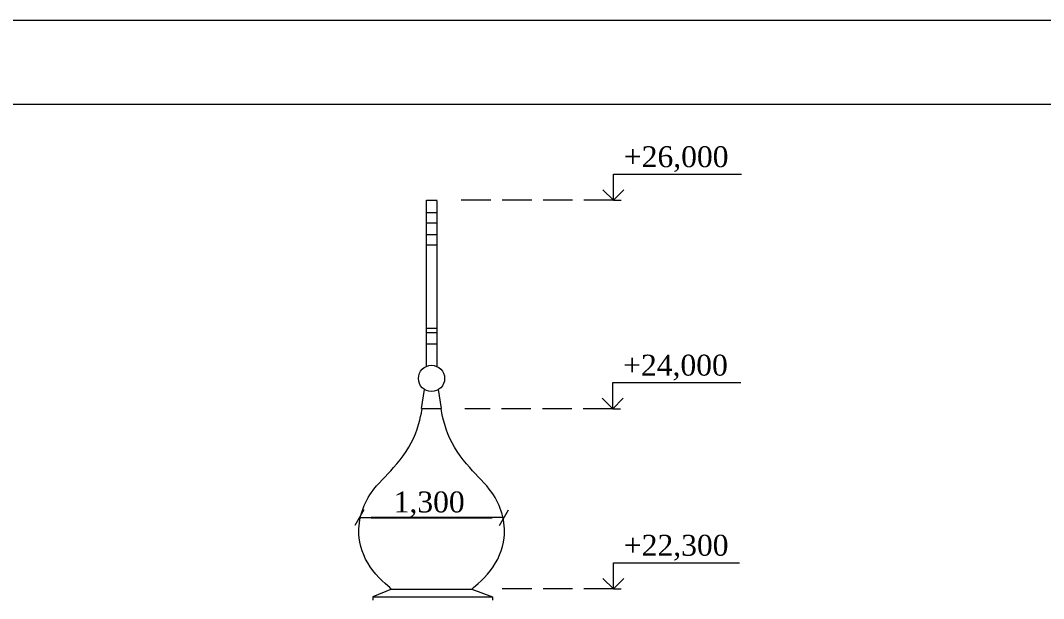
# Model space of a CAD drawing. Header units: millimetres. Extents: x 2399 to 111977, y 1313 to 59551.
# Drawn here: x 69308 to 79098, y 54022 to 59551 of the extents above; entities that cross this region are included whole.
import ezdxf

# ---------------------------------------------------------------- set-up
doc = ezdxf.new("R2010")
doc.units = ezdxf.units.MM
doc.linetypes.add('Невидимая', pattern=[391.222223, 282.222223, -109])
doc.layers.add('dim', color=7, linetype='Continuous')
doc.layers.add('dim Level', color=7, linetype='Continuous', lineweight=13)
doc.layers.add('main line', color=7, linetype='Continuous', lineweight=13)
doc.styles.add('СГЕНЕРИР_СТИЛЬ_1', font='georgia.ttf')
doc.dimstyles.new('СГЕНЕРИР_СТИЛЬ__6', dxfattribs={"dimtxt": 200, "dimasz": 114, "dimexe": 0.18, "dimexo": 0.0625, "dimgap": 0.09, "dimtad": 1, "dimtih": 1, "dimtoh": 1, "dimdec": 3, "dimlfac": 0.001, "dimzin": 0, "dimdsep": 46, "dimtxsty": 'СГЕНЕРИР_СТИЛЬ_1', "dimblk": 'ARROWHEAD_2', "dimblk1": 'ARROWHEAD_2', "dimblk2": 'ARROWHEAD_2', "dimcen": 0.09, "dimse1": 1, "dimse2": 1, "dimclrd": 7, "dimclre": 7, "dimclrt": 7, "dimadec": 0, "dimazin": 0, "dimtfac": 1, "dimtdec": 4, "dimtmove": 0, "dimatfit": 3, "dimfxl": 1, "dimtolj": 1, "dimtzin": 0, "dimarcsym": 0})

# ---------------------------------------------------------------- blocks, each defined once
blk = doc.blocks.new('ARROWHEAD_2')
at = {"color": 0, "linetype": 'Continuous', "lineweight": 0}
for p, q in [((0, 0), (-1, 0)), ((-0.378, -0.655), (0.378, 0.655))]:
    blk.add_line(p, q, dxfattribs=at)
blk = doc.blocks.new('*D418')
at = {"layer": 'Defpoints', "color": 0, "linetype": 'Continuous', "transparency": 16777216}
for p in [(73936.5, 54796.9), (72549.8, 54603.4), (73936.5, 54603.4)]:
    blk.add_point(p, dxfattribs=at)
at = {"layer": 'dim', "color": 7, "linetype": 'Continuous', "lineweight": -2, "transparency": 16777216}
blk.add_line((72663.8, 54796.9), (73822.5, 54796.9), dxfattribs=at)
at = {"layer": 'dim', "color": 7, "linetype": 'Continuous', "lineweight": -2, "transparency": 16777216, "xscale": 114, "yscale": 114, "zscale": 114, "rotation": 180}
blk.add_blockref('ARROWHEAD_2', (72549.8, 54796.9), dxfattribs=at)
at = {"layer": 'dim', "color": 7, "linetype": 'Continuous', "lineweight": -2, "transparency": 16777216, "xscale": 114, "yscale": 114, "zscale": 114}
blk.add_blockref('ARROWHEAD_2', (73936.5, 54796.9), dxfattribs=at)
at = {"layer": 'dim', "color": 7, "linetype": 'Continuous', "lineweight": 13, "transparency": 16777216, "insert": (73219.4, 54922.4), "char_height": 200, "attachment_point": 5, "style": 'СГЕНЕРИР_СТИЛЬ_1'}
blk.add_mtext('\\A1;1,300', dxfattribs=at)

msp = doc.modelspace()

# ---------------------------------------------------------------- linework, layer by layer
at = {"layer": 'dim Level', "color": 7, "linetype": 'Continuous', "lineweight": 13}
for p, q in [((74982.8317, 57830.7724), (74982.8317, 58080.7724)), ((74982.8317, 58080.7724), (76209.6198, 58080.7724)), ((74982.8317, 57830.7724), (74882.8317, 57930.7724)), ((75082.8317, 57930.7724), (74982.8317, 57830.7724)), ((74982.8317, 57830.7724), (74907.8317, 57830.7724)), ((74982.8317, 57830.7724), (75057.8317, 57830.7724)), ((74976.061, 55837.1842), (74976.061, 56087.1842)), ((74976.061, 56087.1842), (76202.849, 56087.1842)), ((74976.061, 55837.1842), (74876.061, 55937.1842)), ((75076.061, 55937.1842), (74976.061, 55837.1842)), ((74976.061, 55837.1842), (74901.061, 55837.1842)), ((74976.061, 55837.1842), (75051.061, 55837.1842)), ((74982.8317, 54114.6125), (74982.8317, 54364.6125)), ((74982.8317, 54364.6125), (76190.2258, 54364.6125)), ((74982.8317, 54114.6125), (74882.8317, 54214.6125)), ((75082.8317, 54214.6125), (74982.8317, 54114.6125)), ((74982.8317, 54114.6125), (74907.8317, 54114.6125)), ((74982.8317, 54114.6125), (75057.8317, 54114.6125))]:
    msp.add_line(p, q, dxfattribs=at)
at = {"layer": 'main line', "color": 7, "linetype": 'Continuous', "lineweight": 13}
for p, q in [((84588.0021, 59550.6659), (57198.5958, 59550.6659)), ((84389.2734, 58748.0534), (57372.3366, 58748.0534)), ((73194.0285, 56240.5767), (73194.0285, 57831.4627)), ((73194.0285, 57831.4627), (73295.2281, 57831.4627)), ((73295.2281, 56242.1248), (73295.2281, 57827.3189)), ((73194.0285, 57715.3934), (73295.2281, 57715.3934)), ((73194.0285, 57615.5925), (73297.7668, 57615.5925)), ((73194.0285, 57505.0022), (73295.2281, 57505.0022)), ((73194.0285, 57406.125), (73295.2281, 57406.125)), ((73295.2281, 56605.7759), (73191.7489, 56605.7759)), ((73295.2281, 56564.7503), (73190.2008, 56564.7503)), ((73295.2281, 56456.0914), (73194.0285, 56456.0914)), ((73145.6669, 55839.5005), (73173.6104, 56022.0682)), ((73338.1843, 55838.1322), (73309.4143, 56021.5361)), ((73145.6669, 55838.1322), (73338.1843, 55838.1322)), ((72858.6057, 54112.8873), (72680.9197, 54038.8069)), ((72858.6057, 54112.8873), (73627.6491, 54112.8873)), ((73627.6491, 54112.8873), (73825.5131, 54038.8069)), ((72680.9197, 54038.8069), (73825.5131, 54038.8069)), ((72680.9197, 54038.8069), (72680.9197, 54005.6836)), ((73825.5131, 54038.8069), (73825.5131, 54005.6836))]:
    msp.add_line(p, q, dxfattribs=at)
at = {"layer": 'main line', "color": 7, "linetype": 'Невидимая', "lineweight": 13}
for p, q in [((74982.8317, 57830.7724), (73491.9605, 57830.7724)), ((74976.061, 55837.1842), (73560.2548, 55837.1842)), ((74982.8317, 54114.6125), (73825.5131, 54114.6125))]:
    msp.add_line(p, q, dxfattribs=at)
at = {"layer": 'main line', "color": 7, "linetype": 'Continuous', "lineweight": 13}
msp.add_circle((73241.9256, 56127.2607), 125.4289, dxfattribs=at)
for points in [[(72858.6057, 54112.8873), (72858.6057, 54112.8873), (72757.1769, 54191.3297), (72679.9434, 54291.5495), (72609.739, 54382.6483), (72562.266, 54489.1365), (72549.7765, 54603.395), (72532.9547, 54757.2864), (72579.6836, 54909.8386), (72667.8191, 55037.2824), (72728.0987, 55124.4467), (72808.7287, 55195.0031), (72879.169, 55274.3137), (72965.2374, 55371.2204), (73040.8477, 55477.97), (73087.7969, 55598.8339), (73133.3878, 55716.2013), (73153.5721, 55841.3275), (73153.5721, 55841.3275)], [(73627.6491, 54112.8873), (73627.6491, 54112.8873), (73729.0779, 54191.3297), (73806.3113, 54291.5495), (73876.5157, 54382.6483), (73923.9887, 54489.1365), (73936.4782, 54603.395), (73953.3, 54757.2864), (73906.5711, 54909.8386), (73818.4356, 55037.2824), (73758.156, 55124.4467), (73677.526, 55195.0031), (73607.0857, 55274.3137), (73521.0173, 55371.2204), (73445.407, 55477.97), (73398.4579, 55598.8339), (73352.867, 55716.2013), (73332.6826, 55841.3275), (73332.6826, 55841.3275)]]:
    msp.add_open_spline(points, degree=3, knots=[0, 0, 0, 0, 1, 1, 1, 2, 2, 2, 3, 3, 3, 4, 4, 4, 5, 5, 5, 6, 6, 6, 6], dxfattribs=at)

# ---------------------------------------------------------------- texts
at = {"layer": 'dim Level', "color": 7, "lineweight": 13, "char_height": 200, "attachment_point": 7, "style": 'СГЕНЕРИР_СТИЛЬ_1'}
for s, insert in [('\\A1;+26,000', (75082.8318, 58100.7724)), ('\\A1;+24,000', (75076.061, 56107.1842)), ('\\A1;+22,300', (75082.8318, 54384.6125))]:
    msp.add_mtext(s, dxfattribs=dict(at, insert=insert))

# ---------------------------------------------------------------- dimensions: what is measured, and where the dimension line sits
at = {"layer": 'dim', "color": 7, "linetype": 'Continuous', "lineweight": 13}
dim = msp.add_linear_dim(base=(73936.4782, 54796.9041), p1=(72549.7765, 54603.395), p2=(73936.4782, 54603.395), text='1,300', dimstyle='СГЕНЕРИР_СТИЛЬ__6', dxfattribs=at)
dim.commit()
dim.dimension.update_dxf_attribs({"geometry": '*D418', "text_midpoint": (73219.3704, 54796.9041), "dimtype": 160})

doc.saveas('drawing.dxf')
